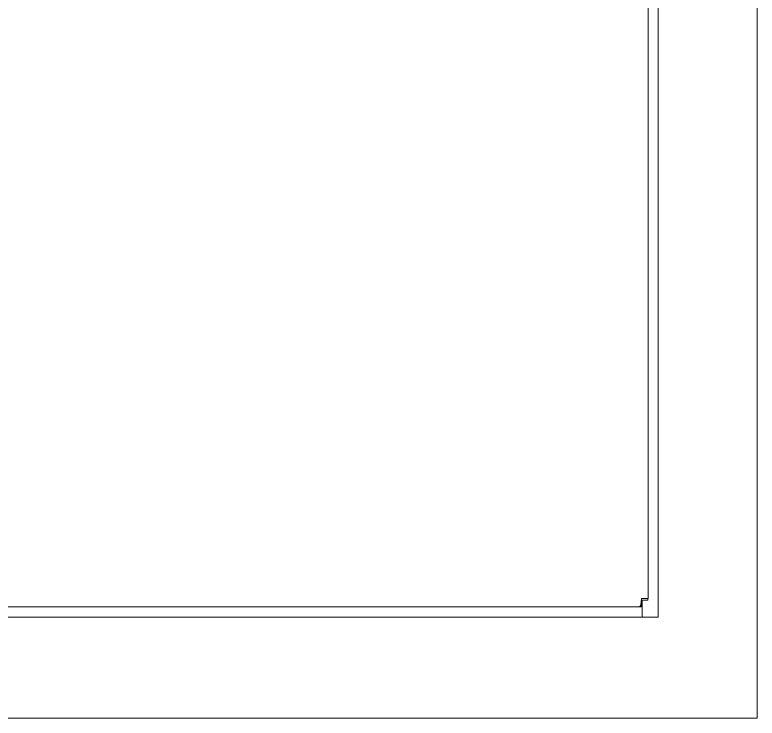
# Model space of a CAD drawing. Header units: millimetres. Extents: x 4969 to 37601, y -771 to 6478.
# Drawn here: x 10619 to 10802.5, y 2915.7 to 3089.6 of the extents above; entities that cross this region are included whole.
import ezdxf

# ---------------------------------------------------------------- set-up
doc = ezdxf.new("R2010")
doc.units = ezdxf.units.MM
doc.header["$LTSCALE"] = 7
doc.header["$MEASUREMENT"] = 0
doc.layers.get('0').update_dxf_attribs({"linetype": 'CONTINUOUS'})
doc.layers.add('REMOTE BOX ASSY(OP)$0$가시적인 것(ISO)', color=3, linetype='CONTINUOUS', lineweight=5)

# ---------------------------------------------------------------- blocks, each defined once
blk = doc.blocks.new('A$C110D02F4')
at = {"layer": 'REMOTE BOX ASSY(OP)$0$가시적인 것(ISO)'}
for p, q in [((0, 0), (0, 700)), ((-24.45, 675), (-24.45, 25)), ((-26.95, 29.6), (-26.95, 670.4)), ((-28.61, 29.6), (-26.95, 29.6)), ((-28.56, 29.6), (-28.56, 29.17)), ((-26.99, 29.17), (-26.99, 29.6)), ((-28.63, 29.02), (-28.63, 27.5)), ((-28.56, 29.17), (-28.62, 29.17)), ((-28.56, 29.17), (-26.99, 29.17)), ((-28.4, 29.17), (-28.4, 25)), ((-29.05, 27.5), (-607.62, 27.5)), ((-29.05, 27.5), (-28.63, 27.5)), ((-24.45, 25), (-611.34, 25)), ((-635.8, 0), (0, 0))]:
    blk.add_line(p, q, dxfattribs=at)
blk.add_ellipse((-29.05, 29.6), major_axis=(0, -2.1), ratio=0.207912, start_param=0, end_param=1.570796, dxfattribs=at)

msp = doc.modelspace()

# ---------------------------------------------------------------- block references
msp.add_blockref('A$C110D02F4', (10802.462, 2915.664, -0.01))

doc.saveas('drawing.dxf')
